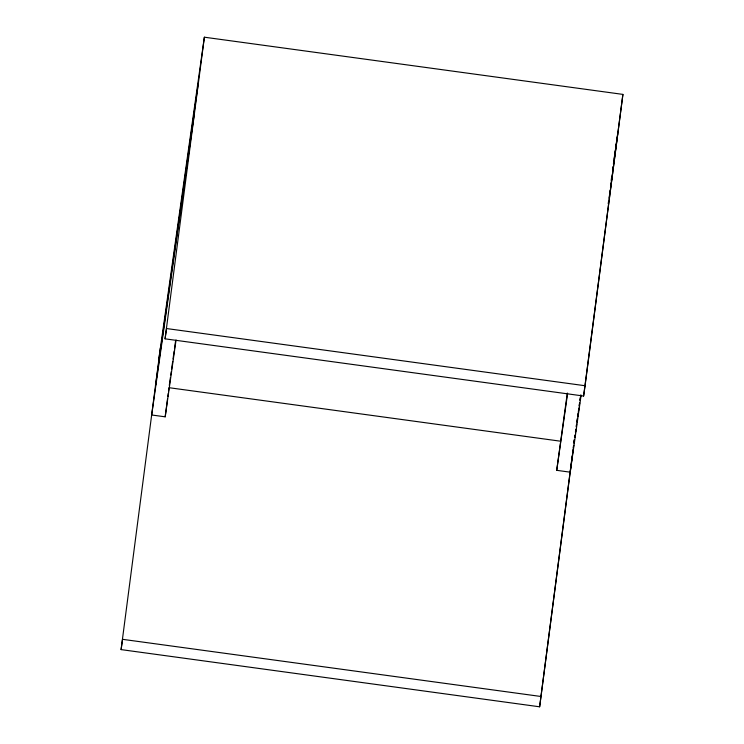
<?xml version="1.0" encoding="UTF-8"?>
<svg xmlns="http://www.w3.org/2000/svg" width="744" height="744" viewBox="0 0 744 744"><rect width="100%" height="100%" fill="white"/><g stroke="black" fill="none" stroke-linecap="round" stroke-linejoin="round"><path stroke-width="1.12" d="M573.717 445.284L539.633 706.8L121.095 649.605L160.388 347.969M165.075 338.836L204.368 37.2L622.905 94.395L585.072 385.736L583.612 396.031L165.075 338.836L166.535 328.541L585.072 385.736M194.212 114.502L151.683 414.985L165.187 416.826L167.512 398.896M167.809 396.654L168.246 393.297M168.535 391.056L168.972 387.689L560.195 441.155M581.092 395.334L570.22 472.18L556.717 470.329L567.319 393.027M539.633 706.8L572.229 455.765M572.536 453.459L572.982 449.999M573.28 447.702L573.577 445.396M574.024 441.945L574.331 439.639M573.987 443.164L574.433 439.713M574.712 437.574L575.038 435.11M575.484 431.65L575.782 429.353M583.612 396.031L622.905 94.395M158.928 358.264L204.368 37.2M155.468 385.848L197.997 85.365M121.095 649.605L122.546 639.319L541.083 696.505M169.297 385.401L170.432 377.366M170.757 375.078L171.241 371.637M171.566 369.34L172.701 361.314M173.027 359.017L174.161 350.991M174.487 348.694L175.621 340.668M165.187 416.826L176.058 339.989M556.717 470.329L567.598 393.492M575.465 432.004L575.791 429.716M576.274 426.275L576.6 423.978M576.926 421.681L577.409 418.249M577.735 415.952L578.06 413.655M578.386 411.367L578.869 407.926M579.195 405.629L579.52 403.332M580.013 399.891L580.329 397.603M612.638 169.372L612.963 167.075M613.447 163.633L613.772 161.346M614.098 159.049L614.581 155.608M614.907 153.32L615.39 149.879M615.716 147.582L617.669 133.818M574.005 443.043L574.489 439.602M574.814 437.305L575.14 435.017M575.465 432.72L575.949 429.279M576.274 426.982L576.6 424.694M576.926 422.397L577.409 418.956M577.735 416.659L578.879 408.633M579.195 406.345L579.688 402.904M580.013 400.607L580.822 394.869M611.177 180.401L611.503 178.114M612.638 170.088L613.121 166.647M613.447 164.35L614.581 156.324M614.907 154.027L616.534 142.56M608.201 203.81L608.527 201.512M609.011 198.071L609.336 195.774M609.662 193.487L610.154 190.046M610.48 187.748L612.582 172.84"/></g></svg>
